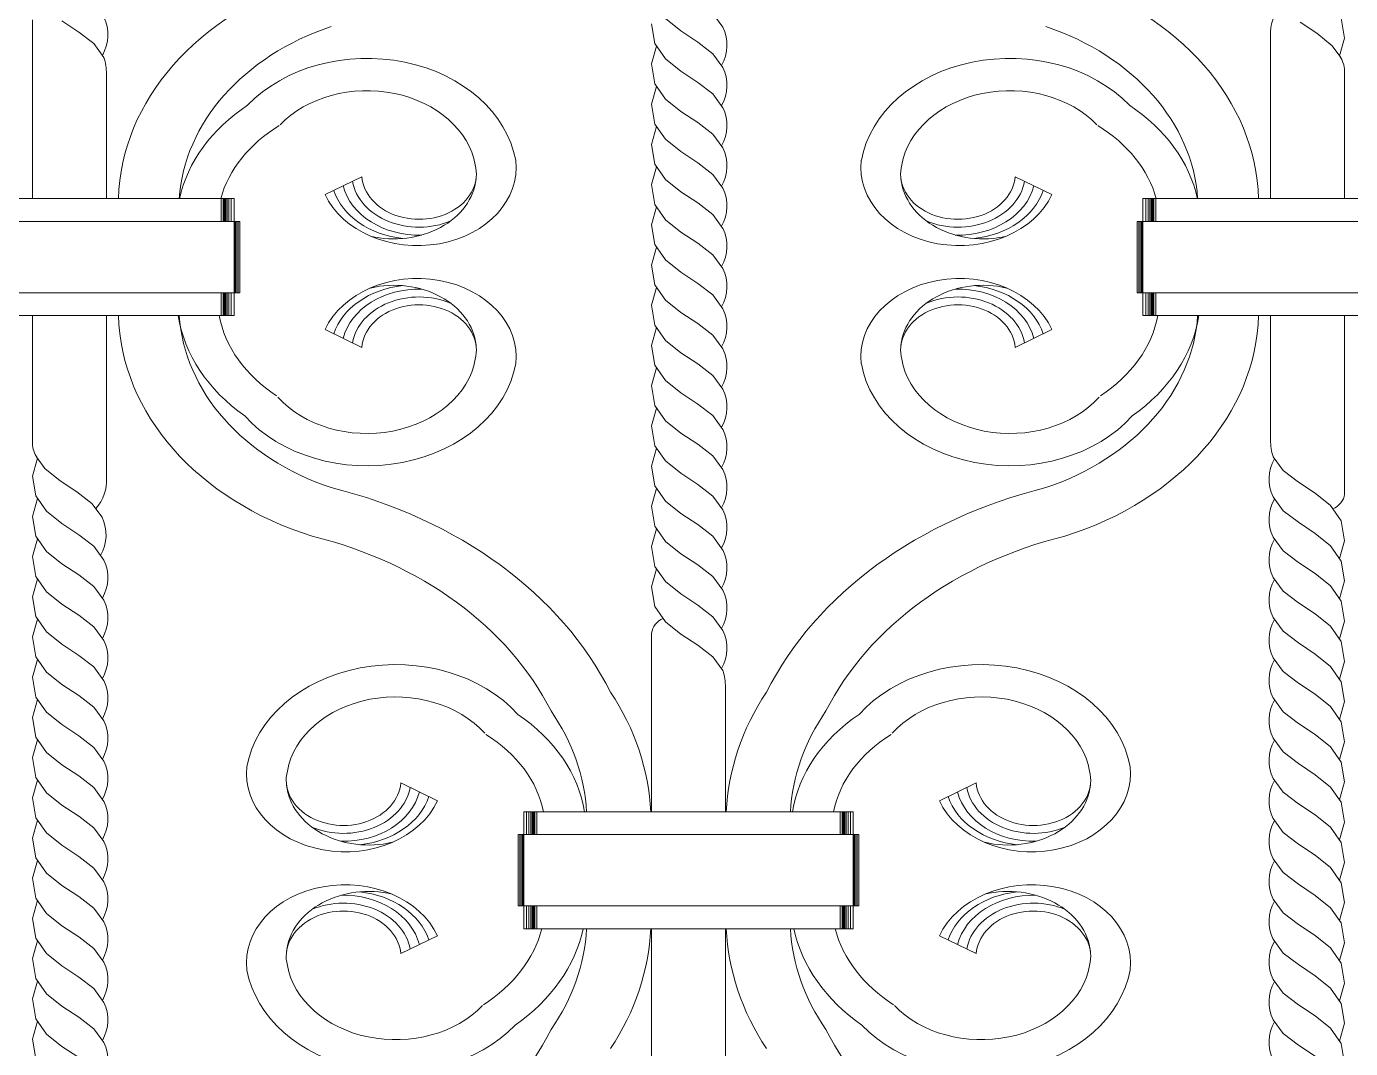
# Model space of a CAD drawing. Header units: inches. Extents: x 16.3 to 32.1, y 12.3 to 22.2.
# Drawn here: x 20.6285 to 21.0039, y 17.7437 to 18.0333 of the extents above; entities that cross this region are included whole.
import ezdxf

# ---------------------------------------------------------------- set-up
doc = ezdxf.new("R2010")
doc.units = ezdxf.units.IN
doc.header["$MEASUREMENT"] = 0

msp = doc.modelspace()

# ---------------------------------------------------------------- linework, layer by layer
at = {"lineweight": 9}
for p, q in [((20.63024, 17.9845), (20.63024, 18.03519)), ((20.63856, 18.03486), (20.64331, 18.03171)), ((20.80574, 18.03407), (20.80666, 18.02844)), ((20.80973, 18.03551), (20.81407, 18.03201)), ((20.82307, 18.03696), (20.82598, 18.03306)), ((20.99436, 18.03135), (20.98962, 18.03451)), ((21.00217, 18.03001), (21.00126, 18.03565)), ((20.64331, 18.03171), (20.64757, 18.02842)), ((20.81407, 18.03201), (20.81881, 18.02885)), ((20.82598, 18.03306), (20.82598, 18.03305)), ((20.98125, 18.03233), (20.98125, 17.9845)), ((20.9987, 18.02785), (20.99436, 18.03135)), ((21.00074, 18.02497), (21.00217, 18.03001)), ((20.64757, 18.02842), (20.65048, 18.02452)), ((20.80717, 18.02772), (20.80574, 18.02268)), ((20.80666, 18.02844), (20.80973, 18.02412)), ((20.81881, 18.02885), (20.82307, 18.02557)), ((21.00083, 18.02486), (20.9987, 18.02785)), ((20.65048, 18.02452), (20.65048, 18.0245)), ((20.80574, 18.02268), (20.80666, 18.01705)), ((20.80973, 18.02412), (20.81407, 18.02061)), ((20.82307, 18.02557), (20.82598, 18.02167)), ((20.65116, 17.9845), (20.65116, 18.01983)), ((20.81407, 18.02061), (20.81881, 18.01746)), ((20.82598, 18.02167), (20.82598, 18.02165)), ((21.00216, 18.0208), (21.00216, 17.9845)), ((20.80717, 18.01632), (20.80574, 18.01128)), ((20.80666, 18.01705), (20.80973, 18.01272)), ((20.81881, 18.01746), (20.82307, 18.01417)), ((20.80574, 18.01128), (20.80666, 18.00565)), ((20.80973, 18.01272), (20.81407, 18.00922)), ((20.82307, 18.01417), (20.82598, 18.01027)), ((20.81407, 18.00922), (20.81881, 18.00607)), ((20.82598, 18.01027), (20.82598, 18.01026)), ((20.80717, 18.00493), (20.80574, 17.99989)), ((20.80666, 18.00565), (20.80973, 18.00133)), ((20.81881, 18.00607), (20.82307, 18.00278)), ((20.80574, 17.99989), (20.80666, 17.99426)), ((20.80973, 18.00133), (20.81407, 17.99783)), ((20.82307, 18.00278), (20.82598, 17.99888)), ((20.81407, 17.99783), (20.81881, 17.99467)), ((20.82598, 17.99888), (20.82598, 17.99886)), ((20.80717, 17.99353), (20.80574, 17.98849)), ((20.80666, 17.99426), (20.80973, 17.98993)), ((20.81881, 17.99467), (20.82307, 17.99138)), ((20.71316, 17.98565), (20.7236, 17.99072)), ((20.80574, 17.98849), (20.80666, 17.98286)), ((20.80973, 17.98993), (20.81407, 17.98643)), ((20.82307, 17.99138), (20.82598, 17.98748)), ((20.91924, 17.98565), (20.90881, 17.99072)), ((20.6874, 17.9845), (20.594, 17.9845)), ((20.68375, 17.97805), (20.68375, 17.9845)), ((20.6843, 17.97805), (20.6843, 17.9845)), ((20.68447, 17.97805), (20.68447, 17.9845)), ((20.68471, 17.97805), (20.68471, 17.9845)), ((20.68504, 17.97805), (20.68504, 17.9845)), ((20.68544, 17.97805), (20.68544, 17.9845)), ((20.68593, 17.97805), (20.68593, 17.9845)), ((20.68658, 17.97805), (20.68658, 17.9845)), ((20.6874, 17.9514), (20.6874, 17.9845)), ((20.6874, 17.97805), (20.6874, 17.9845)), ((20.81407, 17.98643), (20.81881, 17.98328)), ((20.82598, 17.98748), (20.82598, 17.98747)), ((20.94501, 17.9845), (21.0384, 17.9845)), ((20.94501, 17.97805), (20.94501, 17.9845)), ((20.94501, 17.9514), (20.94501, 17.9845)), ((20.94583, 17.97805), (20.94583, 17.9845)), ((20.94648, 17.97805), (20.94648, 17.9845)), ((20.94697, 17.97805), (20.94697, 17.9845)), ((20.94737, 17.97805), (20.94737, 17.9845)), ((20.9477, 17.97805), (20.9477, 17.9845)), ((20.94794, 17.97805), (20.94794, 17.9845)), ((20.94811, 17.97805), (20.94811, 17.9845)), ((20.94866, 17.97805), (20.94866, 17.9845)), ((20.80717, 17.98214), (20.80574, 17.9771)), ((20.80666, 17.98286), (20.80973, 17.97854)), ((20.81881, 17.98328), (20.82307, 17.97999)), ((20.68903, 17.97805), (20.59238, 17.97805)), ((20.68764, 17.95784), (20.68764, 17.97805)), ((20.68781, 17.95784), (20.68781, 17.97805)), ((20.68813, 17.95784), (20.68813, 17.97805)), ((20.68854, 17.95784), (20.68854, 17.97805)), ((20.68903, 17.95784), (20.68903, 17.97805)), ((20.80574, 17.9771), (20.80666, 17.97147)), ((20.80973, 17.97854), (20.81407, 17.97504)), ((20.82307, 17.97999), (20.82598, 17.97609)), ((20.94338, 17.97805), (21.04003, 17.97805)), ((20.94338, 17.95784), (20.94338, 17.97805)), ((20.94387, 17.95784), (20.94387, 17.97805)), ((20.94428, 17.95784), (20.94428, 17.97805)), ((20.9446, 17.95784), (20.9446, 17.97805)), ((20.94477, 17.95784), (20.94477, 17.97805)), ((20.81407, 17.97504), (20.81881, 17.97188)), ((20.82598, 17.97609), (20.82598, 17.97607)), ((20.80717, 17.97074), (20.80574, 17.9657)), ((20.80666, 17.97147), (20.80973, 17.96714)), ((20.81881, 17.97188), (20.82307, 17.96859)), ((20.80574, 17.9657), (20.80666, 17.96007)), ((20.80973, 17.96714), (20.81407, 17.96364)), ((20.82307, 17.96859), (20.82598, 17.96469)), ((20.81407, 17.96364), (20.81881, 17.96049)), ((20.82598, 17.96469), (20.82598, 17.96468)), ((20.80717, 17.95935), (20.80574, 17.95431)), ((20.80666, 17.96007), (20.80973, 17.95575)), ((20.81881, 17.96049), (20.82307, 17.9572)), ((20.68903, 17.95784), (20.59238, 17.95784)), ((20.68375, 17.9514), (20.68375, 17.95784)), ((20.6843, 17.9514), (20.6843, 17.95784)), ((20.68447, 17.9514), (20.68447, 17.95784)), ((20.68471, 17.9514), (20.68471, 17.95784)), ((20.68504, 17.9514), (20.68504, 17.95784)), ((20.68544, 17.9514), (20.68544, 17.95784)), ((20.68593, 17.9514), (20.68593, 17.95784)), ((20.68658, 17.9514), (20.68658, 17.95784)), ((20.6874, 17.9514), (20.6874, 17.95784)), ((20.80973, 17.95575), (20.81407, 17.95225)), ((20.82307, 17.9572), (20.82598, 17.9533)), ((20.94338, 17.95784), (21.04003, 17.95784)), ((20.94501, 17.9514), (20.94501, 17.95784)), ((20.94583, 17.9514), (20.94583, 17.95784)), ((20.94648, 17.9514), (20.94648, 17.95784)), ((20.94697, 17.9514), (20.94697, 17.95784)), ((20.94737, 17.9514), (20.94737, 17.95784)), ((20.9477, 17.9514), (20.9477, 17.95784)), ((20.94794, 17.9514), (20.94794, 17.95784)), ((20.94811, 17.9514), (20.94811, 17.95784)), ((20.94866, 17.9514), (20.94866, 17.95784)), ((20.6874, 17.9514), (20.594, 17.9514)), ((20.63024, 17.91509), (20.63024, 17.9514)), ((20.65116, 17.90356), (20.65116, 17.9514)), ((20.80574, 17.95431), (20.80666, 17.94868)), ((20.81407, 17.95225), (20.81881, 17.94909)), ((20.82598, 17.9533), (20.82598, 17.95328)), ((20.94501, 17.9514), (21.0384, 17.9514)), ((20.98125, 17.9514), (20.98125, 17.91606)), ((21.00216, 17.9514), (21.00216, 17.9007)), ((20.71316, 17.94741), (20.7236, 17.94234)), ((20.80717, 17.94795), (20.80574, 17.94291)), ((20.80666, 17.94868), (20.80973, 17.94435)), ((20.81881, 17.94909), (20.82307, 17.9458)), ((20.91924, 17.94741), (20.90881, 17.94234)), ((20.80973, 17.94435), (20.81407, 17.94085)), ((20.82307, 17.9458), (20.82598, 17.9419)), ((20.80574, 17.94291), (20.80666, 17.93728)), ((20.81407, 17.94085), (20.81881, 17.9377)), ((20.82598, 17.9419), (20.82598, 17.94189)), ((20.80717, 17.93656), (20.80574, 17.93152)), ((20.80666, 17.93728), (20.80973, 17.93296)), ((20.81881, 17.9377), (20.82307, 17.93441)), ((20.80973, 17.93296), (20.81407, 17.92946)), ((20.82307, 17.93441), (20.82598, 17.93051)), ((20.80574, 17.93152), (20.80666, 17.92589)), ((20.81407, 17.92946), (20.81881, 17.9263)), ((20.82598, 17.93051), (20.82598, 17.93049)), ((20.80717, 17.92517), (20.80574, 17.92012)), ((20.80666, 17.92589), (20.80973, 17.92156)), ((20.81881, 17.9263), (20.82307, 17.92301)), ((20.80973, 17.92156), (20.81407, 17.91806)), ((20.82307, 17.92301), (20.82598, 17.91911)), ((20.80574, 17.92012), (20.80666, 17.91449)), ((20.81407, 17.91806), (20.81881, 17.91491)), ((20.82598, 17.91911), (20.82598, 17.9191)), ((20.80717, 17.91377), (20.80574, 17.90873)), ((20.80666, 17.91449), (20.80973, 17.91017)), ((20.81881, 17.91491), (20.82307, 17.91162)), ((20.63167, 17.91092), (20.63023, 17.90588)), ((20.63158, 17.91104), (20.63371, 17.90804)), ((20.80973, 17.91017), (20.81407, 17.90667)), ((20.82307, 17.91162), (20.82598, 17.90772)), ((20.98193, 17.91137), (20.98193, 17.91139)), ((20.98484, 17.90748), (20.98193, 17.91137)), ((20.63023, 17.90588), (20.63115, 17.90025)), ((20.63371, 17.90804), (20.63805, 17.90454)), ((20.80574, 17.90873), (20.80666, 17.9031)), ((20.81407, 17.90667), (20.81881, 17.90351)), ((20.82598, 17.90772), (20.82598, 17.9077)), ((20.9891, 17.90419), (20.98484, 17.90748)), ((20.63805, 17.90454), (20.64279, 17.90138)), ((20.80717, 17.90238), (20.80574, 17.89733)), ((20.80666, 17.9031), (20.80973, 17.89877)), ((20.81881, 17.90351), (20.82307, 17.90022)), ((20.99384, 17.90103), (20.9891, 17.90419)), ((20.63167, 17.89952), (20.63023, 17.89448)), ((20.63115, 17.90025), (20.63422, 17.89592)), ((20.64279, 17.90138), (20.64706, 17.8981)), ((20.80973, 17.89877), (20.81407, 17.89527)), ((20.82307, 17.90022), (20.82598, 17.89633)), ((20.98193, 17.89998), (20.98193, 17.9)), ((20.98484, 17.89608), (20.98193, 17.89998)), ((20.99819, 17.89753), (20.99384, 17.90103)), ((20.63023, 17.89448), (20.63115, 17.88885)), ((20.63422, 17.89592), (20.63856, 17.89242)), ((20.64706, 17.8981), (20.64997, 17.8942)), ((20.80574, 17.89733), (20.80666, 17.8917)), ((20.81407, 17.89527), (20.81881, 17.89212)), ((20.82598, 17.89633), (20.82598, 17.89631)), ((20.9891, 17.89279), (20.98484, 17.89608)), ((21.00126, 17.89321), (20.99819, 17.89753)), ((20.63856, 17.89242), (20.64331, 17.88927)), ((20.64997, 17.8942), (20.64997, 17.89418)), ((20.80717, 17.89098), (20.80574, 17.88594)), ((20.80666, 17.8917), (20.80973, 17.88738)), ((20.81881, 17.89212), (20.82307, 17.88883)), ((20.99384, 17.88964), (20.9891, 17.89279)), ((21.00217, 17.88757), (21.00126, 17.89321)), ((20.63167, 17.88813), (20.63023, 17.88309)), ((20.63115, 17.88885), (20.63422, 17.88453)), ((20.64331, 17.88927), (20.64757, 17.88598)), ((20.80973, 17.88738), (20.81407, 17.88388)), ((20.82307, 17.88883), (20.82598, 17.88493)), ((20.98193, 17.88858), (20.98193, 17.8886)), ((20.98484, 17.88469), (20.98193, 17.88858)), ((20.99819, 17.88614), (20.99384, 17.88964)), ((21.00074, 17.88253), (21.00217, 17.88757)), ((20.63422, 17.88453), (20.63856, 17.88103)), ((20.64757, 17.88598), (20.65048, 17.88208)), ((20.80574, 17.88594), (20.80666, 17.88031)), ((20.81407, 17.88388), (20.81881, 17.88072)), ((20.82598, 17.88493), (20.82598, 17.88491)), ((20.9891, 17.8814), (20.98484, 17.88469)), ((21.00126, 17.88181), (20.99819, 17.88614)), ((20.63023, 17.88309), (20.63115, 17.87746)), ((20.63856, 17.88103), (20.64331, 17.87787)), ((20.65048, 17.88208), (20.65048, 17.88206)), ((20.80717, 17.87959), (20.80574, 17.87455)), ((20.80666, 17.88031), (20.80973, 17.87598)), ((20.81881, 17.88072), (20.82307, 17.87743)), ((20.99384, 17.87824), (20.9891, 17.8814)), ((21.00217, 17.87618), (21.00126, 17.88181)), ((20.63167, 17.87673), (20.63023, 17.87169)), ((20.63115, 17.87746), (20.63422, 17.87313)), ((20.64331, 17.87787), (20.64757, 17.87458)), ((20.80973, 17.87598), (20.81407, 17.87248)), ((20.82307, 17.87743), (20.82598, 17.87354)), ((20.98193, 17.87719), (20.98193, 17.87721)), ((20.98484, 17.87329), (20.98193, 17.87719)), ((20.99819, 17.87474), (20.99384, 17.87824)), ((21.00074, 17.87114), (21.00217, 17.87618)), ((20.63422, 17.87313), (20.63856, 17.86963)), ((20.64757, 17.87458), (20.65048, 17.87068)), ((20.80574, 17.87455), (20.80666, 17.86891)), ((20.81407, 17.87248), (20.81881, 17.86933)), ((20.82598, 17.87354), (20.82598, 17.87352)), ((20.9891, 17.87), (20.98484, 17.87329)), ((21.00126, 17.87042), (20.99819, 17.87474)), ((20.63023, 17.87169), (20.63115, 17.86606)), ((20.63856, 17.86963), (20.64331, 17.86648)), ((20.65048, 17.87068), (20.65048, 17.87067)), ((20.80666, 17.86891), (20.80973, 17.86459)), ((20.81881, 17.86933), (20.82307, 17.86604)), ((20.99384, 17.86685), (20.9891, 17.87)), ((21.00217, 17.86479), (21.00126, 17.87042)), ((20.63167, 17.86534), (20.63023, 17.8603)), ((20.63115, 17.86606), (20.63422, 17.86174)), ((20.64331, 17.86648), (20.64757, 17.86319)), ((20.80973, 17.86459), (20.81407, 17.86109)), ((20.82307, 17.86604), (20.82598, 17.86214)), ((20.98193, 17.86579), (20.98193, 17.86581)), ((20.98484, 17.8619), (20.98193, 17.86579)), ((20.99819, 17.86335), (20.99384, 17.86685)), ((21.00074, 17.85974), (21.00217, 17.86479)), ((20.63422, 17.86174), (20.63856, 17.85824)), ((20.64757, 17.86319), (20.65048, 17.85929)), ((20.80575, 17.81072), (20.80575, 17.86142)), ((20.81407, 17.86109), (20.81881, 17.85793)), ((20.82598, 17.86214), (20.82598, 17.86212)), ((20.9891, 17.85861), (20.98484, 17.8619)), ((21.00126, 17.85902), (20.99819, 17.86335)), ((20.63023, 17.8603), (20.63115, 17.85467)), ((20.63856, 17.85824), (20.64331, 17.85508)), ((20.65048, 17.85929), (20.65048, 17.85927)), ((20.81881, 17.85793), (20.82307, 17.85464)), ((20.99384, 17.85545), (20.9891, 17.85861)), ((21.00217, 17.85339), (21.00126, 17.85902)), ((20.63167, 17.85395), (20.63023, 17.8489)), ((20.63115, 17.85467), (20.63422, 17.85034)), ((20.64331, 17.85508), (20.64757, 17.85179)), ((20.82307, 17.85464), (20.82598, 17.85075)), ((20.98193, 17.8544), (20.98193, 17.85442)), ((20.98484, 17.8505), (20.98193, 17.8544)), ((20.99819, 17.85195), (20.99384, 17.85545)), ((21.00074, 17.84835), (21.00217, 17.85339)), ((20.63422, 17.85034), (20.63856, 17.84684)), ((20.64757, 17.85179), (20.65048, 17.84789)), ((20.82598, 17.85075), (20.82598, 17.85073)), ((20.9891, 17.84721), (20.98484, 17.8505)), ((21.00126, 17.84763), (20.99819, 17.85195)), ((20.63023, 17.8489), (20.63115, 17.84327)), ((20.63856, 17.84684), (20.64331, 17.84369)), ((20.65048, 17.84789), (20.65048, 17.84788)), ((20.82666, 17.81072), (20.82666, 17.84606)), ((20.99384, 17.84406), (20.9891, 17.84721)), ((21.00217, 17.842), (21.00126, 17.84763)), ((20.63167, 17.84255), (20.63023, 17.83751)), ((20.63115, 17.84327), (20.63422, 17.83895)), ((20.64331, 17.84369), (20.64757, 17.8404)), ((20.98193, 17.84301), (20.98193, 17.84302)), ((20.98484, 17.83911), (20.98193, 17.84301)), ((20.99819, 17.84056), (20.99384, 17.84406)), ((21.00074, 17.83695), (21.00217, 17.842)), ((20.63422, 17.83895), (20.63856, 17.83545)), ((20.64757, 17.8404), (20.65048, 17.8365)), ((20.9891, 17.83582), (20.98484, 17.83911)), ((21.00126, 17.83623), (20.99819, 17.84056)), ((20.63023, 17.83751), (20.63115, 17.83188)), ((20.63856, 17.83545), (20.64331, 17.83229)), ((20.65048, 17.8365), (20.65048, 17.83648)), ((20.99384, 17.83266), (20.9891, 17.83582)), ((21.00217, 17.8306), (21.00126, 17.83623)), ((20.63167, 17.83116), (20.63023, 17.82611)), ((20.63115, 17.83188), (20.63422, 17.82755)), ((20.64331, 17.83229), (20.64757, 17.829)), ((20.98193, 17.83161), (20.98193, 17.83163)), ((20.98484, 17.82771), (20.98193, 17.83161)), ((20.99819, 17.82916), (20.99384, 17.83266)), ((21.00074, 17.82556), (21.00217, 17.8306)), ((20.63422, 17.82755), (20.63856, 17.82405)), ((20.64757, 17.829), (20.65048, 17.82511)), ((20.9891, 17.82442), (20.98484, 17.82771)), ((21.00126, 17.82484), (20.99819, 17.82916)), ((20.63023, 17.82611), (20.63115, 17.82048)), ((20.63856, 17.82405), (20.64331, 17.8209)), ((20.65048, 17.82511), (20.65048, 17.82509)), ((20.99384, 17.82127), (20.9891, 17.82442)), ((21.00217, 17.81921), (21.00126, 17.82484)), ((20.63167, 17.81976), (20.63023, 17.81472)), ((20.63115, 17.82048), (20.63422, 17.81616)), ((20.64331, 17.8209), (20.64757, 17.81761)), ((20.98193, 17.82022), (20.98193, 17.82023)), ((20.98484, 17.81632), (20.98193, 17.82022)), ((20.99819, 17.81777), (20.99384, 17.82127)), ((20.63422, 17.81616), (20.63856, 17.81266)), ((20.64757, 17.81761), (20.65048, 17.81371)), ((20.74506, 17.81387), (20.73462, 17.81894)), ((20.88735, 17.81387), (20.89779, 17.81894)), ((20.9891, 17.81303), (20.98484, 17.81632)), ((21.00126, 17.81344), (20.99819, 17.81777)), ((21.00074, 17.81417), (21.00217, 17.81921)), ((20.63023, 17.81472), (20.63115, 17.80909)), ((20.63856, 17.81266), (20.64331, 17.8095)), ((20.65048, 17.81371), (20.65048, 17.81369)), ((20.99384, 17.80987), (20.9891, 17.81303)), ((21.00217, 17.80781), (21.00126, 17.81344)), ((20.63167, 17.80837), (20.63023, 17.80332)), ((20.63115, 17.80909), (20.63422, 17.80476)), ((20.64331, 17.8095), (20.64757, 17.80621)), ((20.76951, 17.81072), (20.76951, 17.77762)), ((20.76951, 17.81072), (20.76951, 17.80428)), ((20.76951, 17.81072), (20.76951, 17.80428)), ((20.76951, 17.81072), (20.76951, 17.77762)), ((20.8629, 17.81072), (20.76951, 17.81072)), ((20.76951, 17.81072), (20.8629, 17.81072)), ((20.77032, 17.81072), (20.77032, 17.80428)), ((20.77032, 17.81072), (20.77032, 17.80428)), ((20.77097, 17.81072), (20.77097, 17.80428)), ((20.77097, 17.81072), (20.77097, 17.80428)), ((20.77146, 17.81072), (20.77146, 17.80428)), ((20.77146, 17.81072), (20.77146, 17.80428)), ((20.77187, 17.81072), (20.77187, 17.80428)), ((20.77187, 17.81072), (20.77187, 17.80428)), ((20.7722, 17.81072), (20.7722, 17.80428)), ((20.7722, 17.81072), (20.7722, 17.80428)), ((20.77244, 17.81072), (20.77244, 17.80428)), ((20.77244, 17.81072), (20.77244, 17.80428)), ((20.7726, 17.81072), (20.7726, 17.80428)), ((20.7726, 17.81072), (20.7726, 17.80428)), ((20.77316, 17.81072), (20.77316, 17.80428)), ((20.77316, 17.81072), (20.77316, 17.80428)), ((20.85925, 17.81072), (20.85925, 17.80428)), ((20.85925, 17.81072), (20.85925, 17.80428)), ((20.85981, 17.81072), (20.85981, 17.80428)), ((20.85981, 17.81072), (20.85981, 17.80428)), ((20.85997, 17.81072), (20.85997, 17.80428)), ((20.85997, 17.81072), (20.85997, 17.80428)), ((20.86021, 17.81072), (20.86021, 17.80428)), ((20.86021, 17.81072), (20.86021, 17.80428)), ((20.86054, 17.81072), (20.86054, 17.80428)), ((20.86054, 17.81072), (20.86054, 17.80428)), ((20.86095, 17.81072), (20.86095, 17.80428)), ((20.86095, 17.81072), (20.86095, 17.80428)), ((20.86143, 17.81072), (20.86143, 17.80428)), ((20.86143, 17.81072), (20.86143, 17.80428)), ((20.86209, 17.81072), (20.86209, 17.80428)), ((20.86209, 17.81072), (20.86209, 17.80428)), ((20.8629, 17.81072), (20.8629, 17.77762)), ((20.8629, 17.81072), (20.8629, 17.80428)), ((20.8629, 17.81072), (20.8629, 17.80428)), ((20.8629, 17.81072), (20.8629, 17.77762)), ((20.98193, 17.80882), (20.98193, 17.80884)), ((20.98484, 17.80492), (20.98193, 17.80882)), ((20.99819, 17.80637), (20.99384, 17.80987)), ((20.63422, 17.80476), (20.63856, 17.80126)), ((20.64757, 17.80621), (20.65048, 17.80232)), ((20.9891, 17.80163), (20.98484, 17.80492)), ((21.00126, 17.80205), (20.99819, 17.80637)), ((21.00074, 17.80277), (21.00217, 17.80781)), ((20.63023, 17.80332), (20.63115, 17.79769)), ((20.63856, 17.80126), (20.64331, 17.79811)), ((20.65048, 17.80232), (20.65048, 17.8023)), ((20.76788, 17.80428), (20.76788, 17.78407)), ((20.76788, 17.80428), (20.76788, 17.78407)), ((20.86453, 17.80428), (20.76788, 17.80428)), ((20.76788, 17.80428), (20.86453, 17.80428)), ((20.76837, 17.80428), (20.76837, 17.78407)), ((20.76837, 17.80428), (20.76837, 17.78407)), ((20.76877, 17.80428), (20.76877, 17.78407)), ((20.76877, 17.80428), (20.76877, 17.78407)), ((20.7691, 17.80428), (20.7691, 17.78407)), ((20.7691, 17.80428), (20.7691, 17.78407)), ((20.76926, 17.80428), (20.76926, 17.78407)), ((20.76926, 17.80428), (20.76926, 17.78407)), ((20.86315, 17.80428), (20.86315, 17.78407)), ((20.86315, 17.80428), (20.86315, 17.78407)), ((20.86331, 17.80428), (20.86331, 17.78407)), ((20.86331, 17.80428), (20.86331, 17.78407)), ((20.86363, 17.80428), (20.86363, 17.78407)), ((20.86363, 17.80428), (20.86363, 17.78407)), ((20.86404, 17.80428), (20.86404, 17.78407)), ((20.86404, 17.80428), (20.86404, 17.78407)), ((20.86453, 17.80428), (20.86453, 17.78407)), ((20.86453, 17.80428), (20.86453, 17.78407)), ((20.99384, 17.79848), (20.9891, 17.80163)), ((21.00217, 17.79642), (21.00126, 17.80205)), ((20.63167, 17.79697), (20.63023, 17.79193)), ((20.63115, 17.79769), (20.63422, 17.79337)), ((20.64331, 17.79811), (20.64757, 17.79482)), ((20.98193, 17.79743), (20.98193, 17.79744)), ((20.98484, 17.79353), (20.98193, 17.79743)), ((20.99819, 17.79498), (20.99384, 17.79848)), ((20.63422, 17.79337), (20.63856, 17.78987)), ((20.64757, 17.79482), (20.65048, 17.79092)), ((20.9891, 17.79024), (20.98484, 17.79353)), ((21.00126, 17.79065), (20.99819, 17.79498)), ((21.00074, 17.79138), (21.00217, 17.79642)), ((20.63023, 17.79193), (20.63115, 17.7863)), ((20.63856, 17.78987), (20.64331, 17.78671)), ((20.65048, 17.79092), (20.65048, 17.7909)), ((20.99384, 17.78708), (20.9891, 17.79024)), ((21.00217, 17.78502), (21.00126, 17.79065)), ((20.63167, 17.78558), (20.63023, 17.78054)), ((20.63115, 17.7863), (20.63422, 17.78197)), ((20.64331, 17.78671), (20.64757, 17.78342)), ((20.98193, 17.78603), (20.98193, 17.78605)), ((20.98484, 17.78213), (20.98193, 17.78603)), ((20.99819, 17.78358), (20.99384, 17.78708)), ((20.63422, 17.78197), (20.63856, 17.77847)), ((20.64757, 17.78342), (20.65048, 17.77953)), ((20.86453, 17.78407), (20.76788, 17.78407)), ((20.76788, 17.78407), (20.86453, 17.78407)), ((20.76951, 17.78407), (20.76951, 17.77762)), ((20.76951, 17.78407), (20.76951, 17.77762)), ((20.77032, 17.78407), (20.77032, 17.77762)), ((20.77032, 17.78407), (20.77032, 17.77762)), ((20.77097, 17.78407), (20.77097, 17.77762)), ((20.77097, 17.78407), (20.77097, 17.77762)), ((20.77146, 17.78407), (20.77146, 17.77762)), ((20.77146, 17.78407), (20.77146, 17.77762)), ((20.77187, 17.78407), (20.77187, 17.77762)), ((20.77187, 17.78407), (20.77187, 17.77762)), ((20.7722, 17.78407), (20.7722, 17.77762)), ((20.7722, 17.78407), (20.7722, 17.77762)), ((20.77244, 17.78407), (20.77244, 17.77762)), ((20.77244, 17.78407), (20.77244, 17.77762)), ((20.7726, 17.78407), (20.7726, 17.77762)), ((20.7726, 17.78407), (20.7726, 17.77762)), ((20.77316, 17.78407), (20.77316, 17.77762)), ((20.77316, 17.78407), (20.77316, 17.77762)), ((20.85925, 17.78407), (20.85925, 17.77762)), ((20.85925, 17.78407), (20.85925, 17.77762)), ((20.85981, 17.78407), (20.85981, 17.77762)), ((20.85981, 17.78407), (20.85981, 17.77762)), ((20.85997, 17.78407), (20.85997, 17.77762)), ((20.85997, 17.78407), (20.85997, 17.77762)), ((20.86021, 17.78407), (20.86021, 17.77762)), ((20.86021, 17.78407), (20.86021, 17.77762)), ((20.86054, 17.78407), (20.86054, 17.77762)), ((20.86054, 17.78407), (20.86054, 17.77762)), ((20.86095, 17.78407), (20.86095, 17.77762)), ((20.86095, 17.78407), (20.86095, 17.77762)), ((20.86143, 17.78407), (20.86143, 17.77762)), ((20.86143, 17.78407), (20.86143, 17.77762)), ((20.86209, 17.78407), (20.86209, 17.77762)), ((20.86209, 17.78407), (20.86209, 17.77762)), ((20.8629, 17.78407), (20.8629, 17.77762)), ((20.8629, 17.78407), (20.8629, 17.77762)), ((20.9891, 17.77884), (20.98484, 17.78213)), ((21.00126, 17.77926), (20.99819, 17.78358)), ((21.00074, 17.77998), (21.00217, 17.78502)), ((20.63023, 17.78054), (20.63115, 17.7749)), ((20.63856, 17.77847), (20.64331, 17.77532)), ((20.65048, 17.77953), (20.65048, 17.77951)), ((20.99384, 17.77569), (20.9891, 17.77884)), ((21.00217, 17.77363), (21.00126, 17.77926)), ((20.63115, 17.7749), (20.63422, 17.77058)), ((20.64331, 17.77532), (20.64757, 17.77203)), ((20.74506, 17.77563), (20.73462, 17.77056)), ((20.8629, 17.77762), (20.76951, 17.77762)), ((20.76951, 17.77762), (20.8629, 17.77762)), ((20.80575, 17.74131), (20.80575, 17.77762)), ((20.82666, 17.72979), (20.82666, 17.77762)), ((20.88735, 17.77563), (20.89779, 17.77056)), ((20.98193, 17.77464), (20.98193, 17.77465)), ((20.98484, 17.77074), (20.98193, 17.77464)), ((20.99819, 17.77219), (20.99384, 17.77569)), ((20.63167, 17.77418), (20.63023, 17.76914)), ((20.63422, 17.77058), (20.63856, 17.76708)), ((20.64757, 17.77203), (20.65048, 17.76813)), ((20.9891, 17.76745), (20.98484, 17.77074)), ((21.00126, 17.76786), (20.99819, 17.77219)), ((21.00074, 17.76859), (21.00217, 17.77363)), ((20.63023, 17.76914), (20.63115, 17.76351)), ((20.63856, 17.76708), (20.64331, 17.76392)), ((20.65048, 17.76813), (20.65048, 17.76811)), ((20.99384, 17.76429), (20.9891, 17.76745)), ((21.00217, 17.76223), (21.00126, 17.76786)), ((20.63115, 17.76351), (20.63422, 17.75918)), ((20.64331, 17.76392), (20.64757, 17.76064)), ((20.98193, 17.76324), (20.98193, 17.76326)), ((20.98484, 17.75934), (20.98193, 17.76324)), ((20.99819, 17.76079), (20.99384, 17.76429)), ((20.63167, 17.76279), (20.63023, 17.75775)), ((20.64757, 17.76064), (20.65048, 17.75674)), ((20.9891, 17.75605), (20.98484, 17.75934)), ((21.00126, 17.75647), (20.99819, 17.76079)), ((21.00074, 17.75719), (21.00217, 17.76223)), ((20.63023, 17.75775), (20.63115, 17.75212)), ((20.63422, 17.75918), (20.63856, 17.75568)), ((20.63856, 17.75568), (20.64331, 17.75253)), ((20.65048, 17.75674), (20.65048, 17.75672)), ((20.99384, 17.7529), (20.9891, 17.75605)), ((21.00217, 17.75084), (21.00126, 17.75647)), ((20.63115, 17.75212), (20.63422, 17.74779)), ((20.64331, 17.75253), (20.64757, 17.74924)), ((20.98193, 17.75185), (20.98193, 17.75186)), ((20.98484, 17.74795), (20.98193, 17.75185)), ((20.99819, 17.7494), (20.99384, 17.7529)), ((20.63167, 17.75139), (20.63023, 17.74635)), ((20.64757, 17.74924), (20.65048, 17.74534)), ((21.00126, 17.74507), (20.99819, 17.7494)), ((21.00074, 17.7458), (21.00217, 17.75084)), ((20.63023, 17.74635), (20.63115, 17.74072)), ((20.63422, 17.74779), (20.63856, 17.74429)), ((20.63856, 17.74429), (20.64331, 17.74113)), ((20.65048, 17.74534), (20.65048, 17.74532)), ((20.9891, 17.74466), (20.98484, 17.74795)), ((20.99384, 17.7415), (20.9891, 17.74466)), ((21.00217, 17.73944), (21.00126, 17.74507))]:
    msp.add_line(p, q, dxfattribs=at)
for centre, major_axis, start_param, end_param in [((20.74135, 17.98315), (-0.08676, 0), -1.194939, -0.019545), ((20.89106, 17.98315), (-0.08676, 0), 3.161138, 4.336531), ((20.99842, 18.03148), (0.01721, 0), 2.535729, 3.203825), ((20.63348, 18.03094), (0.01812, 0), -0.418478, 0.356149), ((20.7426, 17.98169), (-0.07084, 0), -1.169155, -0.050042), ((20.8898, 17.98169), (0.07084, 0), 0.050042, 1.169155), ((20.80899, 18.02809), (-0.01812, 0), 2.723114, 3.497742), ((20.72506, 17.99056), (0.04258, 0), 0.143123, 2.489844), ((20.90735, 17.99056), (0.04258, 0), 0.651749, 2.998469), ((20.6268, 18.01998), (-0.02436, 0), 3.133545, 3.378221), ((20.99171, 18.0208), (-0.01046, 0), 3.141593, 3.653063), ((20.80899, 18.01669), (-0.01812, 0), 2.723114, 3.497742), ((20.72506, 17.99056), (0.03101, 0), 0.143123, 2.489844), ((20.90735, 17.99056), (0.03101, 0), 0.651749, 2.998469), ((20.72764, 17.97671), (-0.05661, 0), -0.871612, -0.174665), ((20.90477, 17.97671), (-0.05661, 0), 3.316258, 4.013205), ((20.80899, 18.0053), (-0.01812, 0), 2.723114, 3.497742), ((20.72748, 17.97698), (0.04491, 0), 2.224676, 2.928559), ((20.90493, 17.97698), (-0.04491, 0), 3.354626, 4.058509), ((20.80899, 17.9939), (-0.01812, 0), 2.723114, 3.497742), ((20.73938, 17.99331), (0.02795, 0), 3.495356, 6.376283), ((20.73982, 17.99151), (-0.01625, 0), 0.061988, 3.34072), ((20.89303, 17.99331), (-0.02795, 0), -0.093098, 2.787829), ((20.89259, 17.99151), (-0.01625, 0), -0.199128, 3.079605), ((20.73982, 17.99151), (0.01908, 0), 3.280941, 5.200817), ((20.73271, 17.99158), (0.02334, 0), 4.422247, 6.202245), ((20.8997, 17.99158), (-0.02334, 0), 0.08094, 1.860939), ((20.89259, 17.99151), (-0.01908, 0), 1.082368, 3.002244), ((20.73827, 17.99159), (0.02342, 0), 3.400397, 4.58213), ((20.73982, 17.99151), (-0.02191, 0), 0.195046, 1.604564), ((20.80899, 17.98251), (-0.01812, 0), 2.723114, 3.497742), ((20.89259, 17.99151), (-0.02191, 0), 1.537028, 2.946547), ((20.89414, 17.99159), (0.02342, 0), -1.440537, -0.258804), ((20.80899, 17.97111), (-0.01812, 0), 2.723114, 3.497742), ((20.73938, 17.93975), (0.02795, 0), -0.093098, 2.787829), ((20.80899, 17.95972), (-0.01812, 0), 2.723114, 3.497742), ((20.89303, 17.93975), (0.02795, 0), 0.353764, 3.23469), ((20.73827, 17.94147), (-0.02342, 0), -1.440537, -0.258804), ((20.73982, 17.94155), (0.02191, 0), 1.537028, 2.946547), ((20.73271, 17.94148), (-0.02334, 0), 3.222533, 5.002531), ((20.8997, 17.94148), (-0.02334, 0), 4.422247, 6.202245), ((20.89259, 17.94155), (-0.02191, 0), 3.336638, 4.746157), ((20.89414, 17.94147), (0.02342, 0), 0.258804, 1.440537), ((20.73982, 17.94155), (-0.01908, 0), 4.223961, 6.143837), ((20.73982, 17.94155), (-0.01625, 0), 2.942465, 6.221198), ((20.89259, 17.94155), (0.01625, 0), 0.061988, 3.34072), ((20.89259, 17.94155), (-0.01908, 0), 3.280941, 5.200817), ((20.74135, 17.95274), (0.08676, 0), 3.161138, 4.336531), ((20.72849, 17.95693), (0.05741, 0), 3.263615, 3.986585), ((20.7426, 17.9542), (0.07084, 0), 3.191635, 4.310748), ((20.72857, 17.95675), (-0.04594, 0), 0.147937, 0.88405), ((20.80899, 17.94832), (-0.01812, 0), 2.723114, 3.497742), ((20.8898, 17.9542), (-0.07084, 0), 1.972438, 3.091551), ((20.89106, 17.95274), (0.08676, 0), -1.194939, -0.019545), ((20.90384, 17.95675), (-0.04594, 0), 2.257542, 2.993655), ((20.90392, 17.95693), (-0.05741, 0), 2.296601, 3.019571), ((20.80899, 17.93693), (-0.01812, 0), 2.723114, 3.497742), ((20.72506, 17.9425), (0.04258, 0), 3.760788, 6.140062), ((20.72506, 17.9425), (0.03101, 0), 3.760788, 6.140062), ((20.90735, 17.9425), (-0.04258, 0), 0.143123, 2.522398), ((20.90735, 17.9425), (-0.03101, 0), 0.143123, 2.522398), ((20.80899, 17.92553), (-0.01812, 0), 2.723114, 3.497742), ((20.80899, 17.91414), (-0.01812, 0), 2.723114, 3.497742), ((20.6407, 17.91509), (-0.01046, 0), 0, 0.51147), ((21.0056, 17.91591), (0.02436, 0), 3.133545, 3.378221), ((20.99892, 17.90496), (-0.01812, 0), -0.418478, 0.356149), ((20.80899, 17.90274), (-0.01812, 0), 2.723114, 3.497742), ((20.63399, 17.90441), (0.01721, 0), -0.605864, 0.062232), ((20.67757, 17.80779), (0.12551, 0), 0.380418, 1.268707), ((20.95484, 17.80779), (-0.12551, 0), -1.268707, -0.380418), ((20.99892, 17.89356), (0.01812, 0), 2.723114, 3.497742), ((20.99569, 17.90103), (0.00649, 0), -1.056819, -0.064307), ((20.80899, 17.89135), (-0.01812, 0), 2.723114, 3.497742), ((20.63297, 17.88922), (0.01812, 0), -0.418478, 0.356149), ((20.67757, 17.80779), (-0.10733, 0), 3.522011, 4.4103), ((20.95484, 17.80779), (0.10733, 0), 1.872886, 2.761174), ((20.99892, 17.88217), (0.01812, 0), 2.723114, 3.497742), ((20.80899, 17.87995), (-0.01812, 0), 2.723114, 3.497742), ((20.63348, 17.8771), (0.01812, 0), -0.418478, 0.356149), ((20.99892, 17.87077), (0.01812, 0), 2.723114, 3.497742), ((20.80899, 17.86856), (-0.01812, 0), 2.723114, 3.497742), ((20.63348, 17.86571), (0.01812, 0), -0.418478, 0.356149), ((20.81223, 17.86109), (-0.00649, 0), -1.056819, -0.064307), ((20.99892, 17.85938), (0.01812, 0), 2.723114, 3.497742), ((20.80899, 17.85716), (-0.01812, 0), 2.723114, 3.497742), ((20.63348, 17.85431), (0.01812, 0), -0.418478, 0.356149), ((20.73317, 17.81878), (-0.04258, 0), 3.760788, 6.140062), ((20.89924, 17.81878), (-0.04258, 0), 3.284716, 5.66399), ((20.99892, 17.84798), (0.01812, 0), 2.723114, 3.497742), ((20.80231, 17.84621), (-0.02436, 0), 3.133545, 3.378221), ((20.63348, 17.84292), (0.01812, 0), -0.418478, 0.356149), ((20.73317, 17.81878), (-0.03101, 0), 3.760788, 6.140062), ((20.70531, 17.80782), (0.10026, 0), 0.036611, 0.482989), ((20.9271, 17.80782), (-0.10026, 0), -0.482989, -0.036611), ((20.89924, 17.81878), (-0.03101, 0), 3.284716, 5.66399), ((20.99892, 17.83659), (0.01812, 0), 2.723114, 3.497742), ((20.73227, 17.80526), (0.05489, 0), 0.126108, 0.865728), ((20.70485, 17.80791), (0.08255, 0), 0.043017, 0.501645), ((20.92756, 17.80791), (-0.08255, 0), -0.501645, -0.043017), ((20.90013, 17.80526), (-0.05489, 0), -0.865728, -0.126108), ((20.63348, 17.83152), (0.01812, 0), -0.418478, 0.356149), ((20.7321, 17.80544), (0.04351, 0), 0.153942, 0.910569), ((20.90031, 17.80544), (0.04351, 0), 2.231024, 2.98765), ((20.99892, 17.82519), (0.01812, 0), 2.723114, 3.497742), ((20.63348, 17.82013), (-0.01812, 0), 2.723114, 3.497742), ((20.71884, 17.82153), (-0.02795, 0), -0.093098, 2.787829), ((20.91356, 17.82153), (-0.02795, 0), 0.353764, 3.23469), ((20.7184, 17.81974), (-0.01625, 0), -0.199128, 3.079605), ((20.914, 17.81974), (0.01625, 0), 3.20358, 6.482313), ((20.99892, 17.8138), (0.01812, 0), 2.723114, 3.497742), ((20.72552, 17.8198), (-0.02334, 0), 0.08094, 1.860939), ((20.7184, 17.81974), (0.01908, 0), 4.223961, 6.143837), ((20.7184, 17.81974), (0.02191, 0), 4.678621, 6.08814), ((20.914, 17.81974), (-0.02191, 0), 0.195046, 1.604564), ((20.914, 17.81974), (-0.01908, 0), 0.139349, 2.059224), ((20.90689, 17.8198), (0.02334, 0), 4.422247, 6.202245), ((20.63348, 17.80873), (0.01812, 0), -0.418478, 0.356149), ((20.71995, 17.81981), (-0.02342, 0), 1.701055, 2.882789), ((20.91245, 17.81981), (0.02342, 0), 3.400397, 4.58213), ((20.99892, 17.8024), (-0.01812, 0), -0.418478, 0.356149), ((20.63348, 17.79734), (0.01812, 0), -0.418478, 0.356149), ((20.99892, 17.79101), (0.01812, 0), 2.723114, 3.497742), ((20.63348, 17.78594), (0.01812, 0), -0.418478, 0.356149), ((20.71884, 17.76797), (-0.02795, 0), 3.495356, 6.376283), ((20.91356, 17.76797), (-0.02795, 0), 3.048495, 5.929422), ((20.72552, 17.76971), (0.02334, 0), 1.280654, 3.060652), ((20.7184, 17.76977), (0.02191, 0), 0.195046, 1.604564), ((20.71995, 17.76969), (0.02342, 0), 0.258804, 1.440537), ((20.91245, 17.76969), (-0.02342, 0), -1.440537, -0.258804), ((20.914, 17.76977), (-0.02191, 0), 4.678621, 6.08814), ((20.90689, 17.76971), (0.02334, 0), 0.08094, 1.860939), ((20.7184, 17.76977), (-0.01625, 0), 3.20358, 6.482313), ((20.7184, 17.76977), (0.01908, 0), 0.139349, 2.059224), ((20.914, 17.76977), (-0.01908, 0), 4.223961, 6.143837), ((20.914, 17.76977), (0.01625, 0), -0.199128, 3.079605), ((20.99892, 17.77961), (0.01812, 0), 2.723114, 3.497742), ((20.63348, 17.77455), (0.01812, 0), -0.418478, 0.356149), ((20.72816, 17.78527), (0.04748, 0), -0.889379, -0.204977), ((20.72793, 17.78552), (-0.05926, 0), 2.291301, 2.972346), ((20.70485, 17.78043), (-0.08255, 0), 2.639948, 3.098576), ((20.70531, 17.78053), (-0.10026, 0), 2.658604, 3.104981), ((20.9271, 17.78053), (0.10026, 0), 3.178204, 3.624581), ((20.92756, 17.78043), (0.08255, 0), 3.184609, 3.643237), ((20.90448, 17.78552), (0.05926, 0), 3.31084, 3.991884), ((20.90425, 17.78527), (-0.04748, 0), 0.204977, 0.889379), ((20.99892, 17.76822), (0.01812, 0), 2.723114, 3.497742), ((20.63348, 17.76315), (0.01812, 0), -0.418478, 0.356149), ((20.73317, 17.77072), (0.03101, 0), 3.284716, 5.631437), ((20.89924, 17.77072), (-0.03101, 0), 0.651749, 2.998469), ((20.73317, 17.77072), (-0.04258, 0), 0.143123, 2.489844), ((20.89924, 17.77072), (-0.04258, 0), 0.651749, 2.998469), ((20.99892, 17.75682), (0.01812, 0), 2.723114, 3.497742), ((20.63348, 17.75176), (0.01812, 0), -0.418478, 0.356149), ((20.67757, 17.78056), (0.10733, 0), -1.268707, -0.380418), ((20.95484, 17.78056), (-0.10733, 0), 0.380418, 1.268707), ((20.99892, 17.74543), (0.01812, 0), 2.723114, 3.497742), ((20.63348, 17.74036), (0.01812, 0), -0.418478, 0.356149)]:
    msp.add_ellipse(centre, major_axis=major_axis, ratio=0.79131, start_param=start_param, end_param=end_param, dxfattribs=at)

doc.saveas('drawing.dxf')
